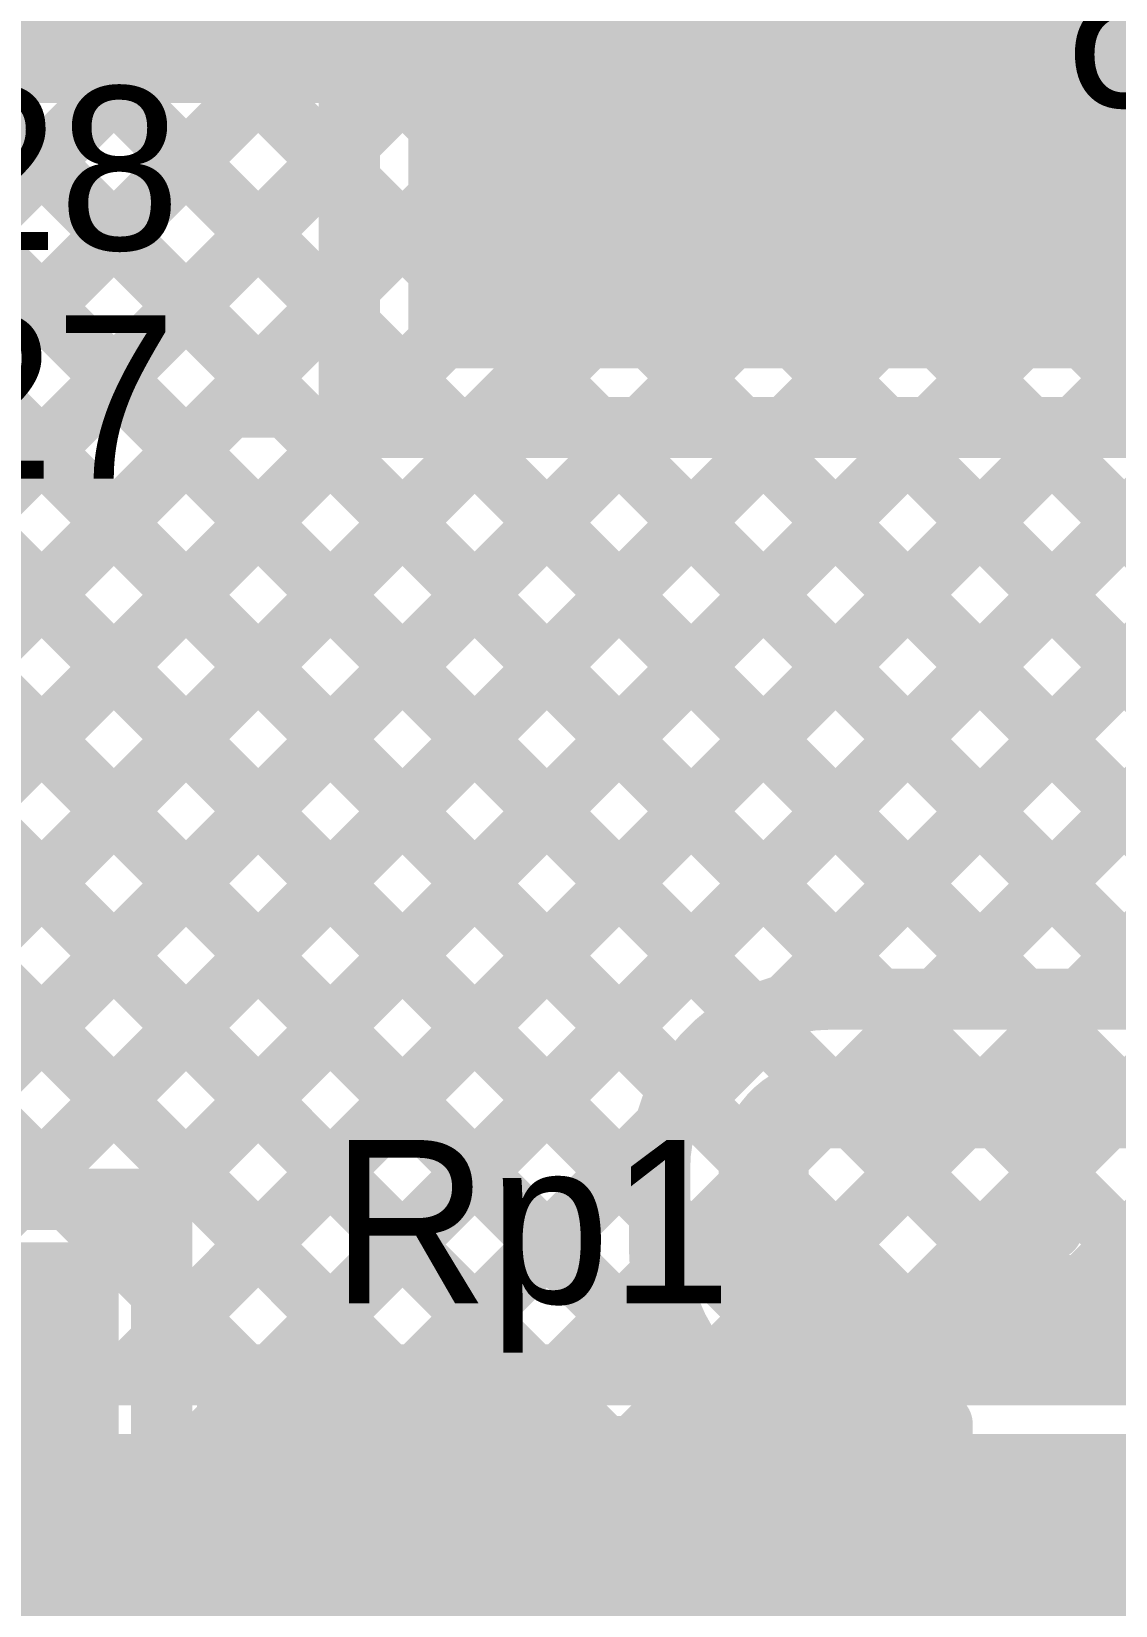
# Model space of a CAD drawing. Header units: millimetres. Extents: x 4.35 to 7.26, y 1.61 to 5.34.
# Drawn here: x 5.5837 to 5.8492, y 2.192 to 2.5775 of the extents above; entities that cross this region are included whole.
import ezdxf

# ---------------------------------------------------------------- set-up
doc = ezdxf.new("R2010")
doc.units = ezdxf.units.MM
doc.header["$MEASUREMENT"] = 0
for name, color, linetype in [('BottomLayer', 5, 'Continuous'), ('BottomOverlay', 54, 'Continuous'), ('TopLayer', 1, 'Continuous'), ('TopOverlay', 2, 'Continuous'), ('TopPaste', 8, 'Continuous'), ('TopSolder', 216, 'Continuous')]:
    doc.layers.add(name, color=color, linetype=linetype)

# ---------------------------------------------------------------- blocks, each defined once
blk = doc.blocks.new('LM386MX_1_NOPB_48')
at = {"layer": 'TopLayer'}
for points in [[(-0.13681, 0.06319), (-0.07579, 0.06319), (-0.13681, 0.08681), (-0.07579, 0.08681)], [(-0.13681, 0.01319), (-0.07579, 0.01319), (-0.13681, 0.03681), (-0.07579, 0.03681)]]:
    blk.add_solid(points, dxfattribs=at)
at = {"layer": 'TopOverlay'}
for points, const_width in [([(-0.12462, 0.09787, 1), (-0.13176, 0.09787, 1)], 0.01), ([(-0.13426, 0.09787, 1), (-0.12926, 0.09787, 1)], 0.005), ([(-0.12712, 0.09787, 1), (-0.12212, 0.09787, 1)], 0.005)]:
    blk.add_lwpolyline(points, format="xyb", close=True, dxfattribs=dict(at, const_width=const_width))
at = {"layer": 'TopPaste'}
for points in [[(-0.13681, 0.06319), (-0.07579, 0.06319), (-0.13681, 0.08681), (-0.07579, 0.08681)], [(-0.13681, 0.01319), (-0.07579, 0.01319), (-0.13681, 0.03681), (-0.07579, 0.03681)]]:
    blk.add_solid(points, dxfattribs=at)
at = {"layer": 'TopSolder'}
for points in [[(-0.14081, 0.05919), (-0.07179, 0.05919), (-0.14081, 0.09081), (-0.07179, 0.09081)], [(-0.14081, 0.00919), (-0.07179, 0.00919), (-0.14081, 0.04081), (-0.07179, 0.04081)]]:
    blk.add_solid(points, dxfattribs=at)
blk = doc.blocks.new('UWX1E101MCL1GB_85')
at = {"layer": 'TopLayer'}
blk.add_solid([(-0.24803, 0.06496), (-0.24803, -0.06496), (-0.03937, 0.06496), (-0.03937, -0.06496)], dxfattribs=at)
at = {"layer": 'TopPaste'}
blk.add_solid([(-0.24803, 0.06496), (-0.24803, -0.06496), (-0.03937, 0.06496), (-0.03937, -0.06496)], dxfattribs=at)
at = {"layer": 'TopSolder'}
blk.add_solid([(-0.25203, 0.06896), (-0.25203, -0.06896), (-0.03537, 0.06896), (-0.03537, -0.06896)], dxfattribs=at)
blk = doc.blocks.new('TC33X_2_103E_98')
at = {"layer": 'TopLayer'}
for points in [[(-0.0315, 0.02067), (0.0315, 0.02067), (-0.0315, 0.07972), (0.0315, 0.07972)], [(-0.06299, -0.07382), (-0.01575, -0.07382), (-0.06299, -0.02657), (-0.01575, -0.02657)], [(0.01575, -0.07382), (0.06299, -0.07382), (0.01575, -0.02657), (0.06299, -0.02657)]]:
    blk.add_solid(points, dxfattribs=at)
at = {"layer": 'TopOverlay', "const_width": 0.005}
for points in [[(-0.07189, -0.07795), (-0.07189, 0.08315)], [(-0.03984, 0.08315), (-0.07189, 0.08315)], [(0.07189, 0.08315), (0.03984, 0.08315)], [(0.07189, -0.07795), (0.07189, 0.08315)], [(0.07189, -0.07795), (-0.07189, -0.07795)]]:
    blk.add_lwpolyline(points, dxfattribs=at)
at = {"layer": 'TopOverlay'}
for points, const_width in [([(-0.07314, 0.08315, 1), (-0.07064, 0.08315, 1)], 0.0025), ([(-0.07314, 0.08315, 1), (-0.07064, 0.08315, 1)], 0.0025), ([(-0.04109, 0.08315, 1), (-0.03859, 0.08315, 1)], 0.0025), ([(0.03859, 0.08315, 1), (0.04109, 0.08315, 1)], 0.0025), ([(0.07064, 0.08315, 1), (0.07314, 0.08315, 1)], 0.0025), ([(0.07064, 0.08315, 1), (0.07314, 0.08315, 1)], 0.0025), ([(-0.07968, -0.0615, 1), (-0.08835, -0.0615, 1)], 0.01), ([(-0.09085, -0.0615, 1), (-0.08585, -0.0615, 1)], 0.005), ([(-0.08218, -0.0615, 1), (-0.07718, -0.0615, 1)], 0.005), ([(-0.07314, -0.07795, 1), (-0.07064, -0.07795, 1)], 0.0025), ([(-0.07314, -0.07795, 1), (-0.07064, -0.07795, 1)], 0.0025), ([(0.07064, -0.07795, 1), (0.07314, -0.07795, 1)], 0.0025), ([(0.07064, -0.07795, 1), (0.07314, -0.07795, 1)], 0.0025)]:
    blk.add_lwpolyline(points, format="xyb", close=True, dxfattribs=dict(at, const_width=const_width))
at = {"layer": 'TopPaste'}
for points in [[(-0.0315, 0.02067), (0.0315, 0.02067), (-0.0315, 0.07972), (0.0315, 0.07972)], [(-0.06299, -0.07382), (-0.01575, -0.07382), (-0.06299, -0.02657), (-0.01575, -0.02657)], [(0.01575, -0.07382), (0.06299, -0.07382), (0.01575, -0.02657), (0.06299, -0.02657)]]:
    blk.add_solid(points, dxfattribs=at)
at = {"layer": 'TopSolder'}
for points in [[(-0.0355, 0.01667), (0.0355, 0.01667), (-0.0355, 0.08372), (0.0355, 0.08372)], [(-0.06699, -0.07782), (-0.01175, -0.07782), (-0.06699, -0.02257), (-0.01175, -0.02257)], [(0.01175, -0.07782), (0.06699, -0.07782), (0.01175, -0.02257), (0.06699, -0.02257)]]:
    blk.add_solid(points, dxfattribs=at)

msp = doc.modelspace()

# ---------------------------------------------------------------- linework, layer by layer
at = {"layer": 'BottomLayer'}
for points, const_width in [([(5.64261, 2.2485), (6.2405, 2.84639)], 0.015), ([(5.67797, 2.2485), (6.2405, 2.81103)], 0.015), ([(5.71332, 2.2485), (6.2405, 2.77568)], 0.015), ([(5.74868, 2.2485), (6.2405, 2.74032)], 0.015), ([(5.472, 2.73044), (5.89619, 2.30625)], 0.015), ([(5.78403, 2.2485), (6.2405, 2.70497)], 0.015), ([(5.43048, 2.2485), (5.88282, 2.70084)], 0.015), ([(5.56229, 2.6755), (5.90331, 2.33448)], 0.015), ([(5.59765, 2.6755), (5.92615, 2.347)], 0.015), ([(5.46584, 2.2485), (5.88282, 2.66549)], 0.015), ([(5.2537, 2.2485), (5.6687, 2.6635)], 0.015), ([(5.28906, 2.2485), (5.69778, 2.65722)], 0.015), ([(5.76222, 2.65235), (6.20186, 2.21271)], 0.015), ([(5.52951, 2.63757), (5.88948, 2.2776)], 0.015), ([(5.50119, 2.2485), (5.88282, 2.63013)], 0.015), ([(5.32441, 2.2485), (5.69778, 2.62187)], 0.015), ([(5.76222, 2.617), (6.03221, 2.347)], 0.015), ([(5.52505, 2.60667), (5.88323, 2.2485)], 0.015), ([(5.35977, 2.2485), (5.71513, 2.60386)], 0.015), ([(5.39512, 2.2485), (5.75049, 2.60386)], 0.015), ([(5.70464, 2.60386), (5.9615, 2.347)], 0.015), ([(5.74, 2.60386), (5.99686, 2.347)], 0.015), ([(5.53655, 2.2485), (5.8895, 2.60145)], 0.015), ([(5.5077, 2.58867), (5.84787, 2.2485)], 0.015), ([(5.26538, 2.5835), (5.60038, 2.2485)], 0.015), ([(5.30074, 2.5835), (5.63574, 2.2485)], 0.015), ([(5.33609, 2.5835), (5.67109, 2.2485)], 0.015), ([(5.47752, 2.5835), (5.81252, 2.2485)], 0.015), ([(5.616, 2.58), (5.779, 2.58)], 0.022), ([(5.37795, 2.577), (5.70645, 2.2485)], 0.015), ([(5.41331, 2.577), (5.7418, 2.2485)], 0.015), ([(5.44866, 2.577), (5.77716, 2.2485)], 0.015), ([(5.5719, 2.2485), (5.8966, 2.5732)], 0.015), ([(5.60726, 2.2485), (5.92773, 2.56897)], 0.015), ([(5.81939, 2.2485), (5.89729, 2.3264)], 0.015), ([(5.85474, 2.2485), (5.90252, 2.29627)], 0.015), ([(5.1295, 2.2485), (5.89074, 2.2485)], 0.015)]:
    msp.add_lwpolyline(points, dxfattribs=dict(at, const_width=const_width))
at = {"layer": 'BottomLayer', "const_width": 0.022}
for points in [[(5.809, 2.61, -0.414214), (5.779, 2.58)], [(5.616, 2.58, -0.414214), (5.596, 2.6)]]:
    msp.add_lwpolyline(points, format="xyb", dxfattribs=at)
at = {"layer": 'BottomLayer'}
for points, const_width in [([(5.6105, 2.58, 1), (5.6215, 2.58, 1)], 0.011), ([(5.6105, 2.58, 1), (5.6215, 2.58, 1)], 0.011), ([(5.7735, 2.58, 1), (5.7845, 2.58, 1)], 0.011), ([(5.7735, 2.58, 1), (5.7845, 2.58, 1)], 0.011), ([(5.59663, 2.2485, 1), (5.60413, 2.2485, 1)], 0.0075), ([(5.60351, 2.2485, 1), (5.61101, 2.2485, 1)], 0.0075), ([(5.63199, 2.2485, 1), (5.63949, 2.2485, 1)], 0.0075), ([(5.63886, 2.2485, 1), (5.64636, 2.2485, 1)], 0.0075), ([(5.66734, 2.2485, 1), (5.67484, 2.2485, 1)], 0.0075), ([(5.67422, 2.2485, 1), (5.68172, 2.2485, 1)], 0.0075), ([(5.7027, 2.2485, 1), (5.7102, 2.2485, 1)], 0.0075), ([(5.70957, 2.2485, 1), (5.71707, 2.2485, 1)], 0.0075), ([(5.73805, 2.2485, 1), (5.74555, 2.2485, 1)], 0.0075), ([(5.74493, 2.2485, 1), (5.75243, 2.2485, 1)], 0.0075), ([(5.77341, 2.2485, 1), (5.78091, 2.2485, 1)], 0.0075), ([(5.78028, 2.2485, 1), (5.78778, 2.2485, 1)], 0.0075), ([(5.80877, 2.2485, 1), (5.81627, 2.2485, 1)], 0.0075), ([(5.81564, 2.2485, 1), (5.82314, 2.2485, 1)], 0.0075), ([(5.84412, 2.2485, 1), (5.85162, 2.2485, 1)], 0.0075), ([(5.85099, 2.2485, 1), (5.85849, 2.2485, 1)], 0.0075)]:
    msp.add_lwpolyline(points, format="xyb", close=True, dxfattribs=dict(at, const_width=const_width))
msp.add_solid([(5.011, 2.147), (5.983, 2.147), (5.011, 2.234), (5.983, 2.234)], dxfattribs=at)
at = {"layer": 'TopLayer'}
for points, const_width in [([(5.20628, 2.67796), (5.59278, 2.29146)], 0.015), ([(5.28709, 2.6325), (5.6781, 2.24149)], 0.015), ([(5.32245, 2.6325), (5.74495, 2.21)], 0.015), ([(5.3578, 2.6325), (5.78031, 2.21)], 0.015), ([(5.39316, 2.6325), (5.7375, 2.28816)], 0.015), ([(5.42852, 2.6325), (5.74242, 2.3186)], 0.015), ([(5.32813, 2.28757), (5.60806, 2.5675)], 0.015), ([(5.32813, 2.25222), (5.64341, 2.5675)], 0.015), ([(5.52937, 2.567), (5.76032, 2.33606)], 0.015), ([(5.56473, 2.567), (5.79123, 2.3405)], 0.015), ([(5.5705, 2.5675), (5.6615, 2.5675)], 0.015), ([(5.59958, 2.5675), (5.6615, 2.50558)], 0.015), ([(5.63494, 2.5675), (5.6615, 2.54094)], 0.015), ([(5.6615, 2.4805), (5.6615, 2.5675)], 0.015), ([(5.40273, 2.29146), (5.6615, 2.55023)], 0.015), ([(5.43809, 2.29146), (5.6615, 2.51488)], 0.015), ([(5.47344, 2.29146), (5.66248, 2.4805)], 0.015), ([(5.5088, 2.29146), (5.69784, 2.4805)], 0.015), ([(5.54415, 2.29146), (5.73319, 2.4805)], 0.015), ([(5.57951, 2.29146), (5.76855, 2.4805)], 0.015), ([(5.61486, 2.29146), (5.8039, 2.4805)], 0.015), ([(5.61553, 2.25677), (5.83926, 2.4805)], 0.015), ([(5.6356, 2.24149), (5.87461, 2.4805)], 0.015), ([(5.6615, 2.4805), (6.3325, 2.4805)], 0.015), ([(5.68658, 2.4805), (5.82658, 2.3405)], 0.015), ([(5.72194, 2.4805), (5.86194, 2.3405)], 0.015), ([(5.75729, 2.4805), (5.89729, 2.3405)], 0.015), ([(5.76866, 2.33919), (5.90997, 2.4805)], 0.015), ([(5.79265, 2.4805), (5.9385, 2.33465)], 0.015), ([(5.80532, 2.3405), (5.94532, 2.4805)], 0.015), ([(5.828, 2.4805), (5.97153, 2.33697)], 0.015), ([(5.84068, 2.3405), (5.98068, 2.4805)], 0.015), ([(5.779, 2.3405), (5.91452, 2.3405)], 0.015), ([(5.779, 2.315), (5.921, 2.315)], 0.022), ([(5.67096, 2.24149), (5.73881, 2.30934)], 0.015), ([(5.763, 2.279), (5.763, 2.299)], 0.022), ([(5.7375, 2.279), (5.7375, 2.299)], 0.015), ([(5.37787, 2.29146), (5.61553, 2.29146)], 0.015), ([(5.61553, 2.22228), (5.61553, 2.29146)], 0.015), ([(5.70631, 2.24149), (5.73791, 2.27309)], 0.015), ([(5.61553, 2.26871), (5.64275, 2.24149)], 0.015), ([(5.78, 2.262), (5.8547, 2.262)], 0.022), ([(5.70793, 2.20775), (5.74954, 2.24936)], 0.015), ([(5.63168, 2.24149), (5.70793, 2.24149)], 0.015), ([(5.63168, 2.23757), (5.6356, 2.24149)], 0.015), ([(5.63168, 2.22803), (5.63168, 2.24149)], 0.015), ([(5.70793, 2.16575), (5.70793, 2.24149)], 0.015), ([(5.61742, 2.22331), (5.63168, 2.23757)], 0.015), ([(5.74553, 2.21), (5.77267, 2.23714)], 0.015), ([(5.78, 2.2365), (5.80669, 2.2365)], 0.015), ([(5.78916, 2.2365), (5.80669, 2.21897)], 0.015), ([(5.80669, 2.21), (5.80669, 2.2365)], 0.015), ([(5.61553, 2.23335), (5.62309, 2.22579)], 0.015), ([(5.78088, 2.21), (5.80669, 2.2358)], 0.015), ([(5.748, 2.212), (5.8547, 2.212)], 0.022), ([(5.70793, 2.21167), (5.72617, 2.19342)], 0.015), ([(5.72617, 2.21), (5.80669, 2.21)], 0.015), ([(5.72617, 2.13049), (5.72617, 2.21)], 0.015), ([(5.81419, 2.212), (5.8547, 2.212)], 0.01), ([(5.63927, 2.20316), (5.66943, 2.20337)], 0.022), ([(5.66943, 2.20337), (5.6698, 2.203)], 0.022), ([(5.66943, 2.20337), (5.66943, 2.20337)], 0.022), ([(5.6698, 2.203), (5.6698, 2.20337)], 0.022), ([(5.70793, 2.17239), (5.72617, 2.19064)], 0.015)]:
    msp.add_lwpolyline(points, dxfattribs=dict(at, const_width=const_width))
for points, const_width in [([(5.59583, 2.5675, 1), (5.60333, 2.5675, 1)], 0.0075), ([(5.60431, 2.5675, 1), (5.61181, 2.5675, 1)], 0.0075), ([(5.63119, 2.5675, 1), (5.63869, 2.5675, 1)], 0.0075), ([(5.63966, 2.5675, 1), (5.64716, 2.5675, 1)], 0.0075), ([(5.65775, 2.5675, 1), (5.66525, 2.5675, 1)], 0.0075), ([(5.65775, 2.5675, 1), (5.66525, 2.5675, 1)], 0.0075), ([(5.65775, 2.55023, 1), (5.66525, 2.55023, 1)], 0.0075), ([(5.65775, 2.54094, 1), (5.66525, 2.54094, 1)], 0.0075), ([(5.65775, 2.51488, 1), (5.66525, 2.51488, 1)], 0.0075), ([(5.65775, 2.50558, 1), (5.66525, 2.50558, 1)], 0.0075), ([(5.65775, 2.4805, 1), (5.66525, 2.4805, 1)], 0.0075), ([(5.65775, 2.4805, 1), (5.66525, 2.4805, 1)], 0.0075), ([(5.65873, 2.4805, 1), (5.66623, 2.4805, 1)], 0.0075), ([(5.68283, 2.4805, 1), (5.69033, 2.4805, 1)], 0.0075), ([(5.69409, 2.4805, 1), (5.70159, 2.4805, 1)], 0.0075), ([(5.71819, 2.4805, 1), (5.72569, 2.4805, 1)], 0.0075), ([(5.72944, 2.4805, 1), (5.73694, 2.4805, 1)], 0.0075), ([(5.75354, 2.4805, 1), (5.76104, 2.4805, 1)], 0.0075), ([(5.7648, 2.4805, 1), (5.7723, 2.4805, 1)], 0.0075), ([(5.7889, 2.4805, 1), (5.7964, 2.4805, 1)], 0.0075), ([(5.80015, 2.4805, 1), (5.80765, 2.4805, 1)], 0.0075), ([(5.82425, 2.4805, 1), (5.83175, 2.4805, 1)], 0.0075), ([(5.83551, 2.4805, 1), (5.84301, 2.4805, 1)], 0.0075), ([(5.77525, 2.3405, 1), (5.78275, 2.3405, 1)], 0.0075), ([(5.77525, 2.3405, 1), (5.78275, 2.3405, 1)], 0.0075), ([(5.78748, 2.3405, 1), (5.79498, 2.3405, 1)], 0.0075), ([(5.80157, 2.3405, 1), (5.80907, 2.3405, 1)], 0.0075), ([(5.82283, 2.3405, 1), (5.83033, 2.3405, 1)], 0.0075), ([(5.83693, 2.3405, 1), (5.84443, 2.3405, 1)], 0.0075), ([(5.76491, 2.33919, 1), (5.77241, 2.33919, 1)], 0.0075), ([(5.75657, 2.33606, 1), (5.76407, 2.33606, 1)], 0.0075), ([(5.73867, 2.3186, 1), (5.74617, 2.3186, 1)], 0.0075), ([(5.7735, 2.315, 1), (5.7845, 2.315, 1)], 0.011), ([(5.7735, 2.315, 1), (5.7845, 2.315, 1)], 0.011), ([(5.73506, 2.30934, 1), (5.74256, 2.30934, 1)], 0.0075), ([(5.7575, 2.299, 1), (5.7685, 2.299, 1)], 0.011), ([(5.7575, 2.299, 1), (5.7685, 2.299, 1)], 0.011), ([(5.73375, 2.299, 1), (5.74125, 2.299, 1)], 0.0075), ([(5.73375, 2.299, 1), (5.74125, 2.299, 1)], 0.0075), ([(5.57576, 2.29146, 1), (5.58326, 2.29146, 1)], 0.0075), ([(5.58903, 2.29146, 1), (5.59653, 2.29146, 1)], 0.0075), ([(5.61111, 2.29146, 1), (5.61861, 2.29146, 1)], 0.0075), ([(5.61178, 2.29146, 1), (5.61928, 2.29146, 1)], 0.0075), ([(5.61178, 2.29146, 1), (5.61928, 2.29146, 1)], 0.0075), ([(5.73375, 2.28816, 1), (5.74125, 2.28816, 1)], 0.0075), ([(5.7575, 2.279, 1), (5.7685, 2.279, 1)], 0.011), ([(5.7575, 2.279, 1), (5.7685, 2.279, 1)], 0.011), ([(5.73375, 2.279, 1), (5.74125, 2.279, 1)], 0.0075), ([(5.73375, 2.279, 1), (5.74125, 2.279, 1)], 0.0075), ([(5.73416, 2.27309, 1), (5.74166, 2.27309, 1)], 0.0075), ([(5.61178, 2.26871, 1), (5.61928, 2.26871, 1)], 0.0075), ([(5.7745, 2.262, 1), (5.7855, 2.262, 1)], 0.011), ([(5.7745, 2.262, 1), (5.7855, 2.262, 1)], 0.011), ([(5.8492, 2.262, 1), (5.8602, 2.262, 1)], 0.011), ([(5.61178, 2.25677, 1), (5.61928, 2.25677, 1)], 0.0075), ([(5.74579, 2.24936, 1), (5.75329, 2.24936, 1)], 0.0075), ([(5.62793, 2.24149, 1), (5.63543, 2.24149, 1)], 0.0075), ([(5.62793, 2.24149, 1), (5.63543, 2.24149, 1)], 0.0075), ([(5.63185, 2.24149, 1), (5.63935, 2.24149, 1)], 0.0075), ([(5.63185, 2.24149, 1), (5.63935, 2.24149, 1)], 0.0075), ([(5.639, 2.24149, 1), (5.6465, 2.24149, 1)], 0.0075), ([(5.66721, 2.24149, 1), (5.67471, 2.24149, 1)], 0.0075), ([(5.67435, 2.24149, 1), (5.68185, 2.24149, 1)], 0.0075), ([(5.70256, 2.24149, 1), (5.71006, 2.24149, 1)], 0.0075), ([(5.70418, 2.24149, 1), (5.71168, 2.24149, 1)], 0.0075), ([(5.70418, 2.24149, 1), (5.71168, 2.24149, 1)], 0.0075), ([(5.62793, 2.23757, 1), (5.63543, 2.23757, 1)], 0.0075), ([(5.62793, 2.23757, 1), (5.63543, 2.23757, 1)], 0.0075), ([(5.76892, 2.23714, 1), (5.77642, 2.23714, 1)], 0.0075), ([(5.77625, 2.2365, 1), (5.78375, 2.2365, 1)], 0.0075), ([(5.77625, 2.2365, 1), (5.78375, 2.2365, 1)], 0.0075), ([(5.78541, 2.2365, 1), (5.79291, 2.2365, 1)], 0.0075), ([(5.80294, 2.2365, 1), (5.81044, 2.2365, 1)], 0.0075), ([(5.80294, 2.2365, 1), (5.81044, 2.2365, 1)], 0.0075), ([(5.61178, 2.23335, 1), (5.61928, 2.23335, 1)], 0.0075), ([(5.80294, 2.2358, 1), (5.81044, 2.2358, 1)], 0.0075), ([(5.61934, 2.22579, 1), (5.62684, 2.22579, 1)], 0.0075), ([(5.62793, 2.22803, 1), (5.63543, 2.22803, 1)], 0.0075), ([(5.62793, 2.22803, 1), (5.63543, 2.22803, 1)], 0.0075), ([(5.61178, 2.22228, 1), (5.61928, 2.22228, 1)], 0.0075), ([(5.61178, 2.22228, 1), (5.61928, 2.22228, 1)], 0.0075), ([(5.61367, 2.22331, 1), (5.62117, 2.22331, 1)], 0.0075), ([(5.80294, 2.21897, 1), (5.81044, 2.21897, 1)], 0.0075), ([(5.7425, 2.212, 1), (5.7535, 2.212, 1)], 0.011), ([(5.7425, 2.212, 1), (5.7535, 2.212, 1)], 0.011), ([(5.8492, 2.212, 1), (5.8602, 2.212, 1)], 0.011), ([(5.70418, 2.21167, 1), (5.71168, 2.21167, 1)], 0.0075), ([(5.72242, 2.21, 1), (5.72992, 2.21, 1)], 0.0075), ([(5.72242, 2.21, 1), (5.72992, 2.21, 1)], 0.0075), ([(5.7412, 2.21, 1), (5.7487, 2.21, 1)], 0.0075), ([(5.74178, 2.21, 1), (5.74928, 2.21, 1)], 0.0075), ([(5.77656, 2.21, 1), (5.78406, 2.21, 1)], 0.0075), ([(5.77713, 2.21, 1), (5.78463, 2.21, 1)], 0.0075), ([(5.80294, 2.21, 1), (5.81044, 2.21, 1)], 0.0075), ([(5.80294, 2.21, 1), (5.81044, 2.21, 1)], 0.0075), ([(5.81169, 2.212, 1), (5.81669, 2.212, 1)], 0.005), ([(5.63377, 2.20316, 1), (5.64477, 2.20316, 1)], 0.011), ([(5.63377, 2.20316, 1), (5.64477, 2.20316, 1)], 0.011), ([(5.66393, 2.20337, 1), (5.67493, 2.20337, 1)], 0.011), ([(5.66393, 2.20337, 1), (5.67493, 2.20337, 1)], 0.011), ([(5.66393, 2.20337, 1), (5.67493, 2.20337, 1)], 0.011), ([(5.66393, 2.20337, 1), (5.67493, 2.20337, 1)], 0.011), ([(5.66393, 2.20337, 1), (5.67493, 2.20337, 1)], 0.011), ([(5.6643, 2.20337, 1), (5.6753, 2.20337, 1)], 0.011), ([(5.6643, 2.20337, 1), (5.6753, 2.20337, 1)], 0.011), ([(5.6643, 2.203, 1), (5.6753, 2.203, 1)], 0.011), ([(5.6643, 2.203, 1), (5.6753, 2.203, 1)], 0.011), ([(5.70418, 2.20775, 1), (5.71168, 2.20775, 1)], 0.0075), ([(5.72242, 2.19342, 1), (5.72992, 2.19342, 1)], 0.0075), ([(5.72242, 2.19064, 1), (5.72992, 2.19064, 1)], 0.0075)]:
    msp.add_lwpolyline(points, format="xyb", close=True, dxfattribs=dict(at, const_width=const_width))
for points, const_width in [([(5.7375, 2.299, -0.414214), (5.779, 2.3405)], 0.015), ([(5.763, 2.299, -0.414214), (5.779, 2.315)], 0.022), ([(5.78, 2.262, -0.414214), (5.763, 2.279)], 0.022), ([(5.78, 2.2365, -0.414214), (5.7375, 2.279)], 0.015), ([(5.61553, 2.22228, -0.09015), (5.63168, 2.22803)], 0.015), ([(5.716, 2.18, -0.414214), (5.748, 2.212)], 0.022), ([(5.617, 2.18073, -0.41217), (5.63927, 2.20316)], 0.022), ([(5.66943, 2.20337, -0.001746), (5.6698, 2.20337)], 0.022)]:
    msp.add_lwpolyline(points, format="xyb", dxfattribs=dict(at, const_width=const_width))
msp.add_solid([(5.676, 2.495), (6.318, 2.495), (5.676, 2.68), (6.318, 2.68)], dxfattribs=at)
at = {"layer": 'TopOverlay', "const_width": 0.01}
for points in [[(5.714, 2.505), (5.714, 2.567)], [(5.692, 2.483), (5.714, 2.505)], [(5.636, 2.483), (5.692, 2.483)]]:
    msp.add_lwpolyline(points, dxfattribs=at)
at = {"layer": 'TopOverlay', "const_width": 0.005}
for points in [[(5.7115, 2.567, 1), (5.7165, 2.567, 1)], [(5.7115, 2.505, 1), (5.7165, 2.505, 1)], [(5.7115, 2.505, 1), (5.7165, 2.505, 1)], [(5.6335, 2.483, 1), (5.6385, 2.483, 1)], [(5.6895, 2.483, 1), (5.6945, 2.483, 1)], [(5.6895, 2.483, 1), (5.6945, 2.483, 1)]]:
    msp.add_lwpolyline(points, format="xyb", close=True, dxfattribs=at)

# ---------------------------------------------------------------- block references
for name, p, rotation in [('UWX1E101MCL1GB_85', (5.353, 2.212), 180), ('TC33X_2_103E_98', (5.72, 2.164), 270)]:
    msp.add_blockref(name, p, dxfattribs=dict(rotation=rotation))
msp.add_blockref('LM386MX_1_NOPB_48', (5.961, 2.187))

# ---------------------------------------------------------------- texts
at = {"layer": 'BottomOverlay', "text_generation_flag": 2}
msp.add_text('R26', height=0.04, dxfattribs=at).set_placement((5.935, 2.559))
at = {"layer": 'TopOverlay'}
for s, p in [('R28', (5.522, 2.524)), ('R27', (5.521, 2.468)), ('Rp1', (5.657, 2.266))]:
    msp.add_text(s, height=0.04, dxfattribs=at).set_placement(p)

doc.saveas('drawing.dxf')
